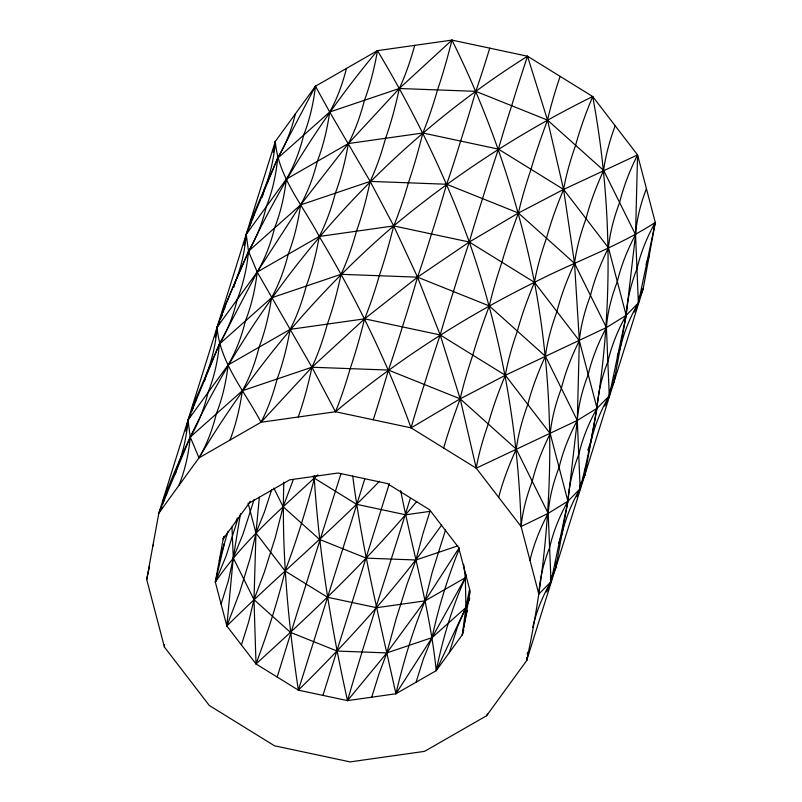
<?xml version="1.0" encoding="UTF-8"?>
<svg xmlns="http://www.w3.org/2000/svg" width="802" height="802" viewBox="0 0 802 802"><rect width="100%" height="100%" fill="white"/><g stroke="black" fill="none" stroke-linecap="round" stroke-linejoin="round"><path stroke-width="1.2" d="M164.43 647.084L146.716 579.535L158.846 513.09L275.317 141.443L315.447 86.225L377.471 50.636L451.947 40.1L527.526 56.22L592.708 96.531L637.57 154.916L655.284 222.465L643.154 288.91L526.683 660.557L486.553 715.775L424.529 751.364L350.053 761.9L274.474 745.78L209.292 705.469L164.43 647.084L164.49 644.597M295.367 113.824A648.307 305.382 36 0 1 277.632 158.325A648.307 305.382 36 0 1 266.244 206.736A648.307 305.382 36 0 1 248.52 251.226A648.307 305.382 36 0 1 237.131 299.647A648.307 305.382 36 0 1 219.397 344.138A648.307 305.382 36 0 1 208.009 392.559A648.307 305.382 36 0 1 190.285 437.05L158.846 513.09L198.986 457.862L261.011 422.273L311.928 367.226L364.599 318.825L417.541 277.161L469.29 242.034L518.423 213.021L563.595 189.442L637.57 154.916L635.545 234.625L638.382 302.935A648.307 316.419 10.3 0 0 620.126 348.609A648.307 316.419 10.3 0 0 617.269 356.278M283.838 482.082C281.542 551.706 288.008 621.349 298.374 690.151L347.507 700.617L395.907 693.77L436.228 670.642L462.313 634.743L463.787 630.011M441.661 524.969C399.506 584.608 350.404 639.004 298.374 690.151L256.008 663.936L226.846 625.991L233.262 557.921L240.45 513.721M259.347 497.19L255.958 533.079L254.003 599.655L256.008 663.936C312.409 612.698 367.998 560.147 416.749 501.44M526.934 657.399A648.307 317.001 23.2 0 0 526.663 660.547C553.37 536.418 558.162 407.376 534.473 282.354C517.781 198.375 490.102 116.751 451.947 40.1L399.276 88.501L348.359 143.548L300.58 204.921L257.211 272.048L217.081 327.266L215.277 337.111M379.496 481.23C330.795 531.756 276.69 576.648 226.846 625.991L215.327 582.082L223.217 538.894L249.312 503.004L289.622 479.867L338.033 473.02L387.155 483.496L429.531 509.701L458.694 547.646L470.203 591.555L462.313 634.743L465.912 607.525L469.601 589.049M462.313 634.743L466.303 614.593M185.944 431.245L187.959 420.178L219.377 344.128L257.211 272.048A648.307 282.043 48.4 0 0 274.525 228.059A648.307 282.043 48.4 0 0 286.354 179.157A648.307 282.043 48.4 0 0 303.637 135.147A648.307 282.043 48.4 0 0 315.467 86.245L329.692 112.009L370.163 181.402L393.712 225.923L417.541 277.161L440.178 334.945L460.188 398.845L476.248 468.178L521.11 526.553L538.824 594.112L551.034 581.671L567.936 501.2A648.307 303.697 -2.4 0 1 578.753 454.604A648.307 303.697 -2.4 0 1 597.029 408.288A648.307 303.697 -2.4 0 1 607.866 361.692A648.307 303.697 -2.4 0 1 626.141 315.376A648.307 303.697 -2.4 0 1 636.978 268.78A648.307 303.697 -2.4 0 1 655.264 222.465C617.43 246.966 574.402 261.733 534.473 282.354C463.305 317.462 396.368 360.84 335.477 411.737L261.011 422.273C245.031 391.587 219.918 362.985 217.081 327.266C254.204 226.655 308.489 132.771 377.471 50.636C413.862 111.478 445.24 175.307 469.29 242.034C501.21 333.512 518.473 429.732 521.11 526.553L548.187 513.36L567.936 501.2L580.147 488.759C612.427 360.8 616.868 226.284 592.708 96.531C521.541 131.638 454.604 175.016 393.712 225.923C316.65 291.998 250.906 370.664 198.986 457.862L190.264 437.04L187.959 420.178A648.307 317.001 23.2 0 0 191.006 414.875M244.169 245.432L246.194 234.354L277.612 158.305L315.447 86.225M273.292 152.52L275.317 141.443C278.154 177.162 303.266 205.763 319.236 236.46C355.627 297.291 387.005 361.131 411.065 427.857L476.248 468.178L577.31 420.448L597.059 408.288L609.269 395.847L626.172 315.376L635.545 234.625L603.635 170.425L547.535 120.11L475.776 91.338L399.276 88.501L329.692 112.009L277.612 158.305L250.966 220.329L249.683 226.425M400.669 490.623C412.529 550.623 430.002 609.64 436.228 670.642C442.874 638.031 452.528 605.771 466.403 575.475M436.228 670.642L465.912 607.525L465.34 577.731L465.932 574.543M146.716 579.535L149.533 566.122M162.595 503.937L163.618 499.065C233.713 317.532 362.694 159.819 527.526 56.22L547.535 120.11L563.595 189.442L574.523 263.337L579.345 340.73L577.31 420.448L580.147 488.759L576.698 496.799M191.708 411.025L192.731 406.153L219.377 344.128L271.457 297.833L341.04 274.314L417.541 277.161L489.3 305.933L545.41 356.248L577.31 420.448L567.936 501.2L555.806 567.646L551.997 576.859M220.57 319.336L221.853 313.241L248.5 251.216L300.58 204.921L370.163 181.402L446.654 184.249L518.423 213.021L574.523 263.337L606.422 327.537L609.269 395.847A648.307 316.419 10.3 0 0 591.004 441.511A648.307 316.419 10.3 0 0 587.826 450.153M655.284 222.465L638.382 302.935L634.432 312.128M352.74 476.047C362.073 549.54 380.068 621.51 395.907 693.77C403.326 662.171 412.699 630.903 425.03 600.858L459.175 547.826M317.863 474.794L314.244 478.122C279.166 510.613 242.384 542.242 215.327 582.082L224.359 543.586M228.009 531.345L219.277 560.488M466.543 613.6L467.285 610.633M466.263 613.149L467.045 610.212M449.27 652.698L457.621 626.623L469.761 598.573M314.163 475.646L314.244 478.122C319.106 553.079 331.166 627.354 347.507 700.617C367.146 632.918 389.451 566.032 410.213 498.694M416.068 682.211L423.366 658.943L432.067 637.62L465.34 577.731L463.646 564.277M271.678 489.711L264.389 512.097L255.958 533.079L250.134 558.382L239.327 593.249L226.846 625.991M371.707 697.199L378.995 673.941L386.835 652.908L396.198 618.583L407.175 583.816L415.947 559.996L422.654 534.643L429.942 511.375L405.742 514.804L356.609 504.328L314.244 478.122L312.78 476.228M238.034 518.272L226.094 556.077L215.327 582.082M341.01 473.611C319.497 541.36 298.194 609.139 277.191 677.038M322.945 695.384L389.341 483.546M254.144 499.445L242.916 534.393L233.262 557.921L228.38 580.778L221.091 604.036M364.73 479.145L298.374 690.151M224.54 536.167L223.217 538.894L223.969 536.588M293.382 479.446L283.116 506.744L275.327 537.38L264.269 572.357L254.003 599.655L248.71 621.71L241.422 644.968M445.531 530.022L432.128 572.598L425.03 600.858L386.835 652.908L347.507 700.617M236.259 520.949L237.292 518.102M315.046 476.007C306.605 508.107 296.86 539.957 285.121 571.034C277.372 602.553 267.317 633.52 256.008 663.936M223.217 538.894L224.119 536.588M469.501 598.312L465.912 607.525L432.067 637.62L395.907 693.77M639.826 296.981L643.154 288.91L641.72 290.885M609.751 392.198L614.041 381.822L626.172 315.376L608.457 247.828L563.595 189.442L498.413 149.122L422.824 133.012L348.359 143.548L286.334 179.137L246.194 234.354A648.307 317.001 23.2 0 1 235.156 282.224A648.307 317.001 23.2 0 1 233.923 287.186M580.157 486.253L584.919 474.734L597.059 408.288L579.345 340.73L534.473 282.354L469.29 242.034L393.712 225.923L319.236 236.46L257.211 272.048A648.307 282.043 48.4 0 1 245.402 320.96A648.307 282.043 48.4 0 1 228.119 364.97M458.874 549.861C447.546 578.272 438.363 607.665 432.067 637.62L386.835 652.908L337.111 651.054L290.464 632.357L254.003 599.655L233.262 557.921L231.978 527.084M604.828 406.183L609.269 395.847A648.307 316.419 10.3 0 1 609.781 389.782M546.593 592.006L551.034 581.671A648.307 316.419 10.3 0 1 551.555 575.605M249.312 503.004L250.124 501.26M486.553 715.775L487.716 713.559M538.794 594.112A648.307 303.697 -2.4 0 1 549.631 547.515A648.307 303.697 -2.4 0 1 567.916 501.2L550.222 433.641L505.36 375.266L440.178 334.945L364.599 318.825L290.123 329.371L228.099 364.96L187.959 420.178A648.307 317.001 23.2 0 1 176.921 468.037A648.307 317.001 23.2 0 1 175.427 473.992M612.608 383.797L614.041 381.822A648.307 317.001 23.2 0 1 614.623 375.536M583.485 476.709L584.919 474.734L584.588 472.328M554.372 569.62L555.806 567.646A648.307 317.001 23.2 0 1 556.387 561.36M252.71 218.555L250.966 220.329A648.307 316.419 10.3 0 1 250.745 223.367M223.598 311.467L221.853 313.241L221.953 315.677M194.475 404.368L192.731 406.153A648.307 316.419 10.3 0 1 192.52 409.19M165.362 497.28L163.618 499.065A648.307 316.419 10.3 0 1 163.397 502.102M249.242 229.061A648.307 317.001 23.2 0 1 246.224 234.364L248.5 251.216L257.211 272.048L311.928 367.226L335.477 411.737L411.065 427.857L460.188 398.845L505.36 375.266L606.422 327.537L626.172 315.376L638.382 302.935A648.307 316.419 10.3 0 1 638.903 296.87M465.34 577.731L425.03 600.858L376.619 607.716L327.497 597.239L285.121 571.034L255.958 533.079L248.089 503.034M457.792 545.861L415.947 559.996L366.223 558.142L319.577 539.445L283.116 506.744L273.843 488.067M613.71 379.416L614.041 381.822A648.307 317.001 23.2 0 0 612.477 384.459M555.475 565.24L555.806 567.646A648.307 317.001 23.2 0 0 554.242 570.272M251.066 222.766L250.966 220.329A648.307 316.419 10.3 0 0 254.074 214.816M192.831 408.589L192.731 406.153A648.307 316.419 10.3 0 0 195.848 400.639M163.718 501.501L163.618 499.065A648.307 316.419 10.3 0 0 166.726 493.541M161.894 507.786A648.307 317.001 23.2 0 1 158.876 513.1M153.513 544.398A648.307 316.419 10.3 0 1 152.761 546.302M335.477 411.767A648.307 95.167 -87.9 0 0 350.173 368.629A648.307 95.167 -87.9 0 0 364.599 318.855A648.307 95.167 -87.9 0 0 379.296 275.718A648.307 95.167 -87.9 0 0 393.712 225.943A648.307 95.167 -87.9 0 0 408.408 182.816A648.307 95.167 -87.9 0 0 422.824 133.032A648.307 95.167 -87.9 0 0 437.521 89.904A648.307 95.167 -87.9 0 0 451.947 40.12M298.234 416.99A648.307 152.591 81.9 0 0 311.938 367.246A648.307 152.591 81.9 0 0 327.356 324.078A648.307 152.591 81.9 0 0 341.05 274.344A648.307 152.591 81.9 0 0 356.469 231.166A648.307 152.591 81.9 0 0 370.163 181.432A648.307 152.591 81.9 0 0 385.582 138.265A648.307 152.591 81.9 0 0 399.286 88.521A648.307 152.591 81.9 0 0 414.704 45.353M411.055 427.877A648.307 28.291 -68.2 0 1 424.318 384.439A648.307 28.291 -68.2 0 1 440.168 334.965A648.307 28.291 -68.2 0 1 453.431 291.527A648.307 28.291 -68.2 0 1 469.28 242.064A648.307 28.291 -68.2 0 1 482.543 198.615A648.307 28.291 -68.2 0 1 498.403 149.152A648.307 28.291 -68.2 0 1 511.666 105.704A648.307 28.291 -68.2 0 1 527.515 56.24M373.271 419.777A648.307 34.095 -78 0 0 388.419 370.093A648.307 34.095 -78 0 0 402.393 326.865A648.307 34.095 -78 0 0 417.541 277.181A648.307 34.095 -78 0 0 431.506 233.963A648.307 34.095 -78 0 0 446.654 184.27M521.079 526.563A648.307 244.159 -26.4 0 1 532.257 481.25A648.307 244.159 -26.4 0 1 550.202 433.651A648.307 244.159 -26.4 0 1 561.38 388.338A648.307 244.159 -26.4 0 1 579.315 340.74A648.307 244.159 -26.4 0 1 590.493 295.427A648.307 244.159 -26.4 0 1 608.437 247.828A648.307 244.159 -26.4 0 1 619.605 202.525A648.307 244.159 -26.4 0 1 637.55 154.916M498.694 497.35A648.307 199.638 -37.5 0 1 516.267 449.17A648.307 199.638 -37.5 0 1 527.806 404.449A648.307 199.638 -37.5 0 1 545.39 356.258A648.307 199.638 -37.5 0 1 556.929 311.537A648.307 199.638 -37.5 0 1 574.503 263.347A648.307 199.638 -37.5 0 1 586.041 218.625A648.307 199.638 -37.5 0 1 603.615 170.435A648.307 199.638 -37.5 0 1 615.154 125.713M529.982 560.327A648.307 279.286 -14.7 0 1 548.167 513.36A648.307 279.286 -14.7 0 1 559.104 467.416A648.307 279.286 -14.7 0 1 577.28 420.448A648.307 279.286 -14.7 0 1 588.217 374.514A648.307 279.286 -14.7 0 1 606.402 327.537A648.307 279.286 -14.7 0 1 617.329 281.602A648.307 279.286 -14.7 0 1 635.515 234.625A648.307 279.286 -14.7 0 1 646.452 188.691M641.59 291.547A648.307 317.001 23.2 0 1 643.124 288.9M592.698 96.551A648.307 147.448 -48.1 0 0 575.605 145.252A648.307 147.448 -48.1 0 0 563.575 189.462A648.307 147.448 -48.1 0 0 546.483 238.164A648.307 147.448 -48.1 0 0 534.463 282.374A648.307 147.448 -48.1 0 0 517.37 331.076A648.307 147.448 -48.1 0 0 505.34 375.286A648.307 147.448 -48.1 0 0 488.258 423.987A648.307 147.448 -48.1 0 0 476.228 468.188M377.481 50.656A648.307 204.149 71.3 0 1 364.479 100.24A648.307 204.149 71.3 0 1 348.369 143.568A648.307 204.149 71.3 0 1 335.356 193.152A648.307 204.149 71.3 0 1 319.246 236.48A648.307 204.149 71.3 0 1 306.244 286.053A648.307 204.149 71.3 0 1 290.134 329.391A648.307 204.149 71.3 0 1 277.131 378.965A648.307 204.149 71.3 0 1 261.021 422.303M646.061 264.329A648.307 316.419 10.3 0 1 649.239 255.698M560.127 76.36A648.307 89.593 -58.3 0 0 547.525 120.13A648.307 89.593 -58.3 0 0 531.014 169.272A648.307 89.593 -58.3 0 0 518.403 213.041A648.307 89.593 -58.3 0 0 501.892 262.184A648.307 89.593 -58.3 0 0 489.29 305.953M489.741 48.14A648.307 34.095 -78 0 1 475.766 91.368A648.307 34.095 -78 0 1 460.619 141.052A648.307 34.095 -78 0 1 446.654 184.28M346.444 68.421A648.307 247.858 60.2 0 1 329.702 112.029A648.307 247.858 60.2 0 1 317.331 161.322A648.307 247.858 60.2 0 1 300.59 204.941A648.307 247.858 60.2 0 1 288.219 254.234A648.307 247.858 60.2 0 1 271.477 297.853A648.307 247.858 60.2 0 1 259.096 347.146A648.307 247.858 60.2 0 1 242.354 390.764A648.307 247.858 60.2 0 1 229.984 440.057M275.337 141.453A648.307 317.001 23.2 0 1 264.269 189.312A648.307 317.001 23.2 0 1 262.234 197.232M220.129 321.973A648.307 317.001 23.2 0 1 217.101 327.276A648.307 317.001 23.2 0 1 206.034 375.125A648.307 317.001 23.2 0 1 204.55 381.09M224.961 307.727A648.307 316.419 10.3 0 1 221.873 313.251A648.307 316.419 10.3 0 1 221.633 316.279M585.5 468.448A648.307 317.001 23.2 0 0 584.899 474.724A648.307 317.001 23.2 0 0 583.355 477.36M580.668 482.694A648.307 316.419 10.3 0 0 580.127 488.759A648.307 316.419 10.3 0 0 561.891 534.423A648.307 316.419 10.3 0 0 558.713 543.064M489.29 305.953A648.307 89.593 -58.3 0 0 472.779 355.096A648.307 89.593 -58.3 0 0 460.168 398.865A648.307 89.593 -58.3 0 0 443.666 447.997M228.119 364.97A648.307 282.043 48.4 0 1 216.289 413.872A648.307 282.043 48.4 0 1 198.996 457.882M532.779 627.334A648.307 316.419 10.3 0 1 551.014 581.661L548.187 513.36L516.288 449.16L460.188 398.845L388.429 370.073L311.928 367.226L242.344 390.744L190.264 437.04A648.307 305.382 36 0 1 178.896 485.461M527.265 654.272A648.307 317.001 23.2 0 1 527.526 652.196"/></g></svg>
